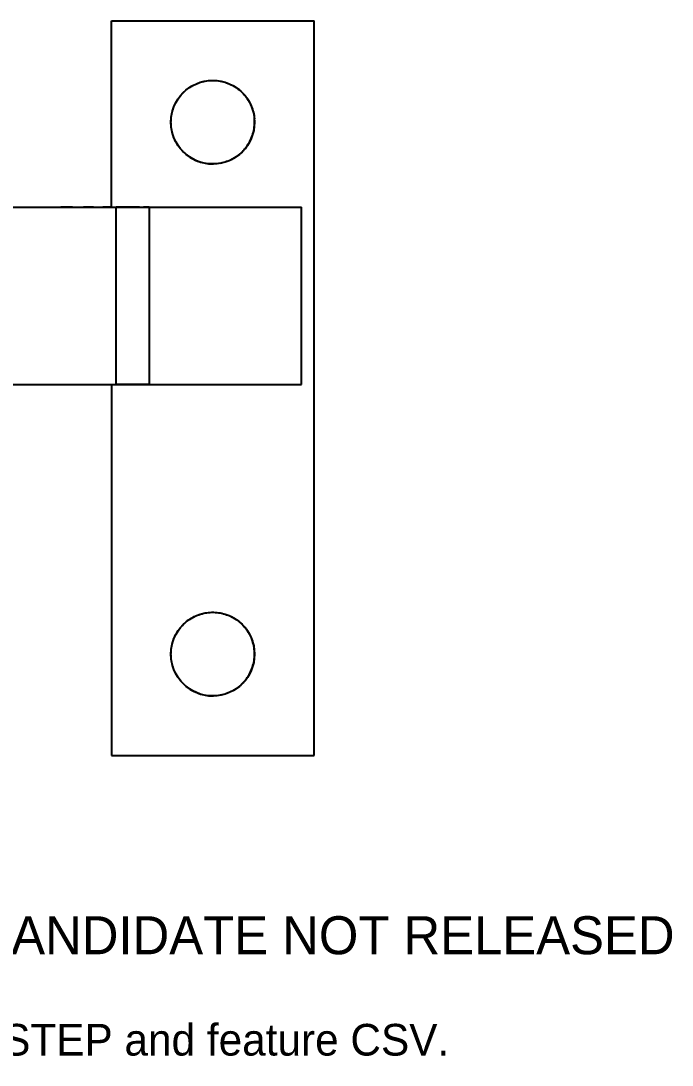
# Model space of a CAD drawing. Header units: millimetres. Extents: x -65 to 204, y -204 to 44.
# Drawn here: x 33.8 to 85.3, y -203.8 to -121.3 of the extents above; entities that cross this region are included whole.
import ezdxf

# ---------------------------------------------------------------- set-up
doc = ezdxf.new("R2010")
doc.units = ezdxf.units.MM
doc.layers.add('FRONT_XZ', color=7, linetype='Continuous')

msp = doc.modelspace()

# ---------------------------------------------------------------- linework, layer by layer
for centre in [(49, -129.3), (49, -171.3)]:
    msp.add_circle(centre, 3.3)
at = {"layer": 'FRONT_XZ'}
for p, q in [((41, -136), (41, -121.3)), ((41, -121.3), (57, -121.3)), ((57, -179.3), (57, -121.3)), ((47.906, -126.187), (48.03, -126.146)), ((48.03, -126.146), (48.156, -126.11)), ((48.156, -126.11), (48.284, -126.079)), ((48.284, -126.079), (48.413, -126.053)), ((48.413, -126.053), (48.542, -126.032)), ((48.542, -126.032), (48.672, -126.016)), ((48.672, -126.016), (48.803, -126.006)), ((48.803, -126.006), (48.934, -126.001)), ((48.934, -126.001), (49.066, -126.001)), ((49.066, -126.001), (49.197, -126.006)), ((49.197, -126.006), (49.328, -126.016)), ((49.328, -126.016), (49.458, -126.032)), ((49.458, -126.032), (49.587, -126.053)), ((49.587, -126.053), (49.716, -126.079)), ((49.716, -126.079), (49.844, -126.11)), ((49.844, -126.11), (49.97, -126.146)), ((49.97, -126.146), (50.094, -126.187)), ((46.598, -127.037), (46.69, -126.943)), ((46.69, -126.943), (46.785, -126.853)), ((46.785, -126.853), (46.884, -126.767)), ((46.884, -126.767), (46.987, -126.685)), ((46.987, -126.685), (47.092, -126.607)), ((47.092, -126.607), (47.201, -126.534)), ((47.201, -126.534), (47.312, -126.464)), ((47.312, -126.464), (47.426, -126.399)), ((47.426, -126.399), (47.543, -126.339)), ((47.543, -126.339), (47.662, -126.284)), ((47.662, -126.284), (47.783, -126.233)), ((47.783, -126.233), (47.906, -126.187)), ((50.094, -126.187), (50.217, -126.233)), ((50.217, -126.233), (50.338, -126.284)), ((50.338, -126.284), (50.457, -126.339)), ((50.457, -126.339), (50.574, -126.399)), ((50.574, -126.399), (50.688, -126.464)), ((50.688, -126.464), (50.799, -126.534)), ((50.799, -126.534), (50.908, -126.607)), ((50.908, -126.607), (51.013, -126.685)), ((51.116, -126.767), (51.013, -126.685)), ((51.116, -126.767), (51.215, -126.853)), ((51.215, -126.853), (51.31, -126.943)), ((51.31, -126.943), (51.402, -127.037)), ((46.011, -127.902), (46.069, -127.784)), ((46.069, -127.784), (46.131, -127.669)), ((46.131, -127.669), (46.198, -127.556)), ((46.198, -127.556), (46.27, -127.446)), ((46.27, -127.446), (46.346, -127.339)), ((46.346, -127.339), (46.426, -127.235)), ((46.426, -127.235), (46.51, -127.134)), ((46.51, -127.134), (46.598, -127.037)), ((51.402, -127.037), (51.49, -127.134)), ((51.49, -127.134), (51.574, -127.235)), ((51.574, -127.235), (51.654, -127.339)), ((51.654, -127.339), (51.73, -127.446)), ((51.73, -127.446), (51.802, -127.556)), ((51.802, -127.556), (51.869, -127.669)), ((51.869, -127.669), (51.931, -127.784)), ((51.931, -127.784), (51.989, -127.902)), ((45.765, -128.648), (45.793, -128.52)), ((45.793, -128.52), (45.827, -128.393)), ((45.827, -128.393), (45.866, -128.268)), ((45.866, -128.268), (45.909, -128.144)), ((45.909, -128.144), (45.958, -128.022)), ((45.958, -128.022), (46.011, -127.902)), ((51.989, -127.902), (52.042, -128.022)), ((52.042, -128.022), (52.091, -128.144)), ((52.091, -128.144), (52.134, -128.268)), ((52.134, -128.268), (52.173, -128.393)), ((52.173, -128.393), (52.207, -128.52)), ((52.207, -128.52), (52.235, -128.648)), ((45.7, -129.3), (45.703, -129.169)), ((45.703, -129.431), (45.7, -129.3)), ((45.703, -129.169), (45.71, -129.038)), ((45.71, -129.562), (45.703, -129.431)), ((45.71, -129.038), (45.723, -128.907)), ((45.723, -128.907), (45.742, -128.777)), ((45.742, -128.777), (45.765, -128.648)), ((52.235, -128.648), (52.258, -128.777)), ((52.258, -128.777), (52.277, -128.907)), ((52.277, -128.907), (52.29, -129.038)), ((52.297, -129.169), (52.29, -129.038)), ((52.29, -129.562), (52.297, -129.431)), ((52.3, -129.3), (52.297, -129.169)), ((52.297, -129.431), (52.3, -129.3)), ((45.723, -129.693), (45.71, -129.562)), ((45.742, -129.823), (45.723, -129.693)), ((45.765, -129.952), (45.742, -129.823)), ((45.793, -130.08), (45.765, -129.952)), ((45.827, -130.207), (45.793, -130.08)), ((45.866, -130.332), (45.827, -130.207)), ((52.134, -130.332), (52.173, -130.207)), ((52.173, -130.207), (52.207, -130.08)), ((52.207, -130.08), (52.235, -129.952)), ((52.235, -129.952), (52.258, -129.823)), ((52.258, -129.823), (52.277, -129.693)), ((52.277, -129.693), (52.29, -129.562)), ((45.909, -130.456), (45.866, -130.332)), ((45.958, -130.578), (45.909, -130.456)), ((46.011, -130.698), (45.958, -130.578)), ((46.069, -130.816), (46.011, -130.698)), ((46.131, -130.931), (46.069, -130.816)), ((46.198, -131.044), (46.131, -130.931)), ((46.27, -131.154), (46.198, -131.044)), ((51.73, -131.154), (51.802, -131.044)), ((51.802, -131.044), (51.869, -130.931)), ((51.869, -130.931), (51.931, -130.816)), ((51.931, -130.816), (51.989, -130.698)), ((51.989, -130.698), (52.042, -130.578)), ((52.042, -130.578), (52.091, -130.456)), ((52.091, -130.456), (52.134, -130.332)), ((46.346, -131.261), (46.27, -131.154)), ((46.426, -131.365), (46.346, -131.261)), ((46.51, -131.466), (46.426, -131.365)), ((46.598, -131.563), (46.51, -131.466)), ((46.598, -131.563), (46.69, -131.657)), ((46.69, -131.657), (46.785, -131.747)), ((46.785, -131.747), (46.884, -131.833)), ((46.884, -131.833), (46.987, -131.915)), ((46.987, -131.915), (47.092, -131.993)), ((51.013, -131.915), (50.908, -131.993)), ((51.116, -131.833), (51.013, -131.915)), ((51.215, -131.747), (51.116, -131.833)), ((51.31, -131.657), (51.215, -131.747)), ((51.402, -131.563), (51.31, -131.657)), ((51.402, -131.563), (51.49, -131.466)), ((51.49, -131.466), (51.574, -131.365)), ((51.574, -131.365), (51.654, -131.261)), ((51.654, -131.261), (51.73, -131.154)), ((47.092, -131.993), (47.201, -132.066)), ((47.201, -132.066), (47.312, -132.136)), ((47.312, -132.136), (47.426, -132.201)), ((47.426, -132.201), (47.543, -132.261)), ((47.543, -132.261), (47.662, -132.316)), ((47.662, -132.316), (47.783, -132.367)), ((47.783, -132.367), (47.906, -132.413)), ((47.906, -132.413), (48.03, -132.454)), ((48.03, -132.454), (48.156, -132.49)), ((48.156, -132.49), (48.284, -132.521)), ((48.284, -132.521), (48.413, -132.547)), ((48.413, -132.547), (48.542, -132.568)), ((48.542, -132.568), (48.672, -132.584)), ((48.672, -132.584), (48.803, -132.594)), ((48.803, -132.594), (48.934, -132.599)), ((48.934, -132.599), (49.066, -132.599)), ((49.197, -132.594), (49.066, -132.599)), ((49.328, -132.584), (49.197, -132.594)), ((49.458, -132.568), (49.328, -132.584)), ((49.587, -132.547), (49.458, -132.568)), ((49.587, -132.547), (49.716, -132.521)), ((49.844, -132.49), (49.716, -132.521)), ((49.97, -132.454), (49.844, -132.49)), ((50.094, -132.413), (49.97, -132.454)), ((50.217, -132.367), (50.094, -132.413)), ((50.338, -132.316), (50.217, -132.367)), ((50.457, -132.261), (50.338, -132.316)), ((50.574, -132.201), (50.457, -132.261)), ((50.688, -132.136), (50.574, -132.201)), ((50.799, -132.066), (50.688, -132.136)), ((50.908, -131.993), (50.799, -132.066)), ((29.103, -136), (41, -136)), ((32.747, -136), (33.896, -136)), ((33.896, -136), (34.99, -136)), ((34.99, -136), (36.028, -136)), ((36.028, -136), (37.008, -136)), ((37.93, -136), (37.008, -136)), ((37.93, -136), (38.791, -136)), ((39.59, -136), (38.791, -136)), ((39.59, -136), (40.325, -136)), ((40.997, -136), (40.325, -136)), ((40.997, -136), (41.602, -136)), ((41, -136), (56, -136)), ((41.931, -136), (41.364, -136)), ((41.364, -150), (41.364, -136)), ((41.364, -136), (56, -136)), ((41.602, -136), (42.142, -136)), ((42.43, -136), (41.931, -136)), ((42.614, -136), (42.142, -136)), ((42.862, -136), (42.43, -136)), ((42.614, -136), (43.017, -136)), ((43.225, -136), (42.862, -136)), ((43.017, -136), (43.353, -136)), ((43.225, -136), (43.519, -136)), ((43.353, -136), (43.618, -136)), ((43.743, -136), (43.519, -136)), ((43.618, -136), (43.815, -136)), ((43.898, -136), (43.743, -136)), ((43.815, -136), (43.941, -136)), ((43.983, -136), (43.898, -136)), ((43.941, -136), (43.997, -136)), ((43.983, -136), (43.997, -136)), ((43.997, -150), (43.997, -136)), ((56, -150), (56, -136)), ((29.103, -150), (41, -150)), ((32.747, -150), (33.896, -150)), ((33.896, -150), (34.99, -150)), ((34.99, -150), (36.028, -150)), ((36.028, -150), (37.008, -150)), ((37.008, -150), (37.93, -150)), ((37.93, -150), (38.791, -150)), ((38.791, -150), (39.59, -150)), ((39.59, -150), (40.325, -150)), ((40.325, -150), (40.997, -150)), ((40.997, -150), (41.602, -150)), ((41, -150), (56, -150)), ((41, -150), (41, -179.3)), ((41.931, -150), (41.364, -150)), ((41.364, -150), (56, -150)), ((41.602, -150), (42.142, -150)), ((42.43, -150), (41.931, -150)), ((42.142, -150), (42.614, -150)), ((42.862, -150), (42.43, -150)), ((42.614, -150), (43.017, -150)), ((43.225, -150), (42.862, -150)), ((43.017, -150), (43.353, -150)), ((43.519, -150), (43.225, -150)), ((43.353, -150), (43.618, -150)), ((43.743, -150), (43.519, -150)), ((43.618, -150), (43.815, -150)), ((43.898, -150), (43.743, -150)), ((43.815, -150), (43.941, -150)), ((43.983, -150), (43.898, -150)), ((43.941, -150), (43.997, -150)), ((43.997, -150), (43.983, -150)), ((47.783, -168.233), (47.906, -168.187)), ((47.906, -168.187), (48.03, -168.146)), ((48.03, -168.146), (48.156, -168.11)), ((48.156, -168.11), (48.284, -168.079)), ((48.284, -168.079), (48.413, -168.053)), ((48.413, -168.053), (48.542, -168.032)), ((48.542, -168.032), (48.672, -168.016)), ((48.672, -168.016), (48.803, -168.006)), ((48.803, -168.006), (48.934, -168.001)), ((48.934, -168.001), (49.066, -168.001)), ((49.066, -168.001), (49.197, -168.006)), ((49.197, -168.006), (49.328, -168.016)), ((49.328, -168.016), (49.458, -168.032)), ((49.458, -168.032), (49.587, -168.053)), ((49.587, -168.053), (49.716, -168.079)), ((49.716, -168.079), (49.844, -168.11)), ((49.844, -168.11), (49.97, -168.146)), ((49.97, -168.146), (50.094, -168.187)), ((50.094, -168.187), (50.217, -168.233)), ((46.598, -169.037), (46.69, -168.943)), ((46.69, -168.943), (46.785, -168.853)), ((46.785, -168.853), (46.884, -168.767)), ((46.884, -168.767), (46.987, -168.685)), ((46.987, -168.685), (47.092, -168.607)), ((47.092, -168.607), (47.201, -168.534)), ((47.201, -168.534), (47.312, -168.464)), ((47.312, -168.464), (47.426, -168.399)), ((47.426, -168.399), (47.543, -168.339)), ((47.543, -168.339), (47.662, -168.284)), ((47.662, -168.284), (47.783, -168.233)), ((50.217, -168.233), (50.338, -168.284)), ((50.338, -168.284), (50.457, -168.339)), ((50.457, -168.339), (50.574, -168.399)), ((50.574, -168.399), (50.688, -168.464)), ((50.688, -168.464), (50.799, -168.534)), ((50.799, -168.534), (50.908, -168.607)), ((50.908, -168.607), (51.013, -168.685)), ((51.013, -168.685), (51.116, -168.767)), ((51.116, -168.767), (51.215, -168.853)), ((51.215, -168.853), (51.31, -168.943)), ((51.31, -168.943), (51.402, -169.037)), ((46.011, -169.902), (46.069, -169.784)), ((46.131, -169.669), (46.069, -169.784)), ((46.131, -169.669), (46.198, -169.556)), ((46.198, -169.556), (46.27, -169.446)), ((46.27, -169.446), (46.346, -169.339)), ((46.346, -169.339), (46.426, -169.235)), ((46.426, -169.235), (46.51, -169.134)), ((46.51, -169.134), (46.598, -169.037)), ((51.402, -169.037), (51.49, -169.134)), ((51.49, -169.134), (51.574, -169.235)), ((51.574, -169.235), (51.654, -169.339)), ((51.654, -169.339), (51.73, -169.446)), ((51.73, -169.446), (51.802, -169.556)), ((51.802, -169.556), (51.869, -169.669)), ((51.869, -169.669), (51.931, -169.784)), ((51.931, -169.784), (51.989, -169.902)), ((45.742, -170.777), (45.765, -170.648)), ((45.765, -170.648), (45.793, -170.52)), ((45.793, -170.52), (45.827, -170.393)), ((45.827, -170.393), (45.866, -170.268)), ((45.866, -170.268), (45.909, -170.144)), ((45.909, -170.144), (45.958, -170.022)), ((45.958, -170.022), (46.011, -169.902)), ((51.989, -169.902), (52.042, -170.022)), ((52.042, -170.022), (52.091, -170.144)), ((52.091, -170.144), (52.134, -170.268)), ((52.173, -170.393), (52.134, -170.268)), ((52.207, -170.52), (52.173, -170.393)), ((52.235, -170.648), (52.207, -170.52)), ((52.258, -170.777), (52.235, -170.648)), ((45.7, -171.3), (45.703, -171.169)), ((45.703, -171.431), (45.7, -171.3)), ((45.703, -171.169), (45.71, -171.038)), ((45.71, -171.562), (45.703, -171.431)), ((45.71, -171.038), (45.723, -170.907)), ((45.723, -170.907), (45.742, -170.777)), ((52.277, -170.907), (52.258, -170.777)), ((52.29, -171.038), (52.277, -170.907)), ((52.297, -171.169), (52.29, -171.038)), ((52.29, -171.562), (52.297, -171.431)), ((52.3, -171.3), (52.297, -171.169)), ((52.297, -171.431), (52.3, -171.3)), ((45.723, -171.693), (45.71, -171.562)), ((45.742, -171.823), (45.723, -171.693)), ((45.765, -171.952), (45.742, -171.823)), ((45.793, -172.08), (45.765, -171.952)), ((45.827, -172.207), (45.793, -172.08)), ((45.866, -172.332), (45.827, -172.207)), ((52.134, -172.332), (52.173, -172.207)), ((52.173, -172.207), (52.207, -172.08)), ((52.207, -172.08), (52.235, -171.952)), ((52.235, -171.952), (52.258, -171.823)), ((52.258, -171.823), (52.277, -171.693)), ((52.277, -171.693), (52.29, -171.562)), ((45.909, -172.456), (45.866, -172.332)), ((45.958, -172.578), (45.909, -172.456)), ((46.011, -172.698), (45.958, -172.578)), ((46.069, -172.816), (46.011, -172.698)), ((46.131, -172.931), (46.069, -172.816)), ((46.198, -173.044), (46.131, -172.931)), ((46.27, -173.154), (46.198, -173.044)), ((51.73, -173.154), (51.802, -173.044)), ((51.802, -173.044), (51.869, -172.931)), ((51.869, -172.931), (51.931, -172.816)), ((51.931, -172.816), (51.989, -172.698)), ((51.989, -172.698), (52.042, -172.578)), ((52.042, -172.578), (52.091, -172.456)), ((52.091, -172.456), (52.134, -172.332)), ((46.346, -173.261), (46.27, -173.154)), ((46.426, -173.365), (46.346, -173.261)), ((46.51, -173.466), (46.426, -173.365)), ((46.598, -173.563), (46.51, -173.466)), ((46.598, -173.563), (46.69, -173.657)), ((46.69, -173.657), (46.785, -173.747)), ((46.785, -173.747), (46.884, -173.833)), ((46.884, -173.833), (46.987, -173.915)), ((46.987, -173.915), (47.092, -173.993)), ((51.013, -173.915), (50.908, -173.993)), ((51.116, -173.833), (51.013, -173.915)), ((51.215, -173.747), (51.116, -173.833)), ((51.31, -173.657), (51.215, -173.747)), ((51.31, -173.657), (51.402, -173.563)), ((51.402, -173.563), (51.49, -173.466)), ((51.49, -173.466), (51.574, -173.365)), ((51.574, -173.365), (51.654, -173.261)), ((51.654, -173.261), (51.73, -173.154)), ((47.092, -173.993), (47.201, -174.066)), ((47.201, -174.066), (47.312, -174.136)), ((47.312, -174.136), (47.426, -174.201)), ((47.426, -174.201), (47.543, -174.261)), ((47.543, -174.261), (47.662, -174.316)), ((47.662, -174.316), (47.783, -174.367)), ((47.783, -174.367), (47.906, -174.413)), ((47.906, -174.413), (48.03, -174.454)), ((48.03, -174.454), (48.156, -174.49)), ((48.156, -174.49), (48.284, -174.521)), ((48.284, -174.521), (48.413, -174.547)), ((48.413, -174.547), (48.542, -174.568)), ((48.542, -174.568), (48.672, -174.584)), ((48.672, -174.584), (48.803, -174.594)), ((48.803, -174.594), (48.934, -174.599)), ((48.934, -174.599), (49.066, -174.599)), ((49.197, -174.594), (49.066, -174.599)), ((49.328, -174.584), (49.197, -174.594)), ((49.458, -174.568), (49.328, -174.584)), ((49.587, -174.547), (49.458, -174.568)), ((49.716, -174.521), (49.587, -174.547)), ((49.844, -174.49), (49.716, -174.521)), ((49.97, -174.454), (49.844, -174.49)), ((50.094, -174.413), (49.97, -174.454)), ((50.217, -174.367), (50.094, -174.413)), ((50.338, -174.316), (50.217, -174.367)), ((50.457, -174.261), (50.338, -174.316)), ((50.574, -174.201), (50.457, -174.261)), ((50.688, -174.136), (50.574, -174.201)), ((50.799, -174.066), (50.688, -174.136)), ((50.908, -173.993), (50.799, -174.066)), ((41, -179.3), (57, -179.3))]:
    msp.add_line(p, q, dxfattribs=at)

# ---------------------------------------------------------------- texts
for s, height, p in [('ODR-L45-CARRIER-R4 / mm / 1:1 MODEL SPACE / CANDIDATE NOT RELEASED', 3, (-65, -195)), ('Contour mesh projections are not machining toolpaths. Use PDF, STEP and feature CSV.', 2.5, (-65, -203))]:
    msp.add_text(s, height=height).set_placement(p)

doc.saveas('drawing.dxf')
